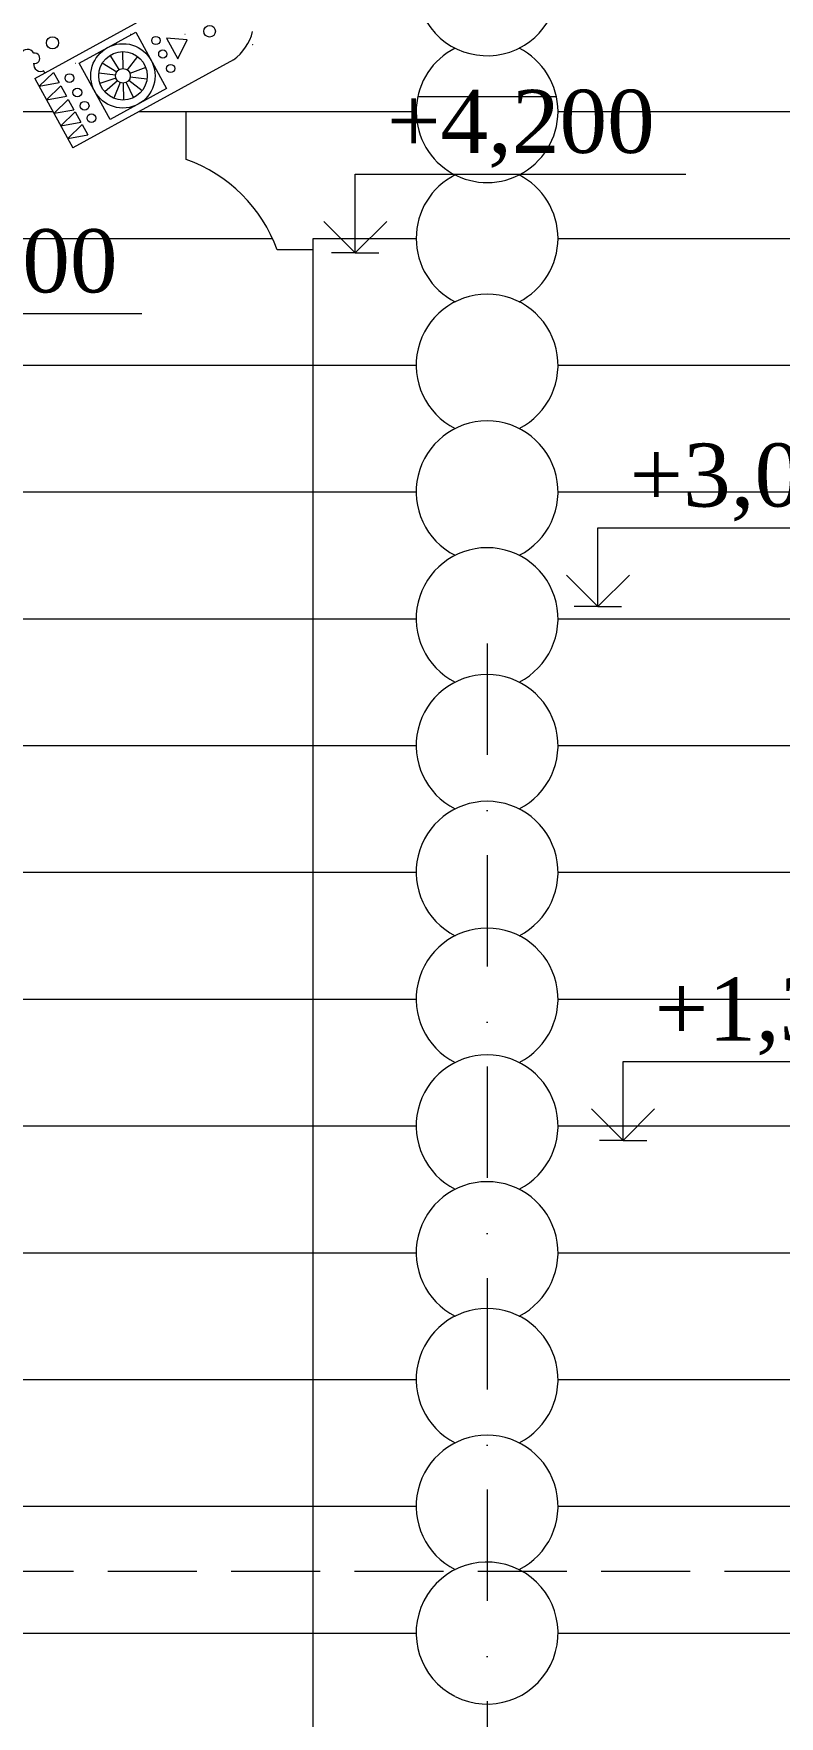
# Model space of a CAD drawing. Header units: millimetres. Extents: x 2399 to 111977, y 1313 to 59551.
# Drawn here: x 92001 to 94367, y 31285 to 36619 of the extents above; entities that cross this region are included whole.
import ezdxf

# ---------------------------------------------------------------- set-up
doc = ezdxf.new("R2010")
doc.units = ezdxf.units.MM
doc.linetypes.add('Невидимая', pattern=[391.222223, 282.222223, -109])
doc.linetypes.add('Штрихпунктирная', pattern=[670.277762, 352.777767, -176.388884, 0, -141.111112])
doc.layers.add('dim Level', color=7, linetype='Continuous', lineweight=13)
doc.layers.add('main line', color=7, linetype='Continuous', lineweight=13)
doc.layers.add('hatch1', color=7, linetype='Continuous', lineweight=20, true_color=0x6a6a6a)
doc.styles.add('СГЕНЕРИР_СТИЛЬ_1', font='georgia.ttf')

msp = doc.modelspace()

# ---------------------------------------------------------------- linework, layer by layer
at = {"layer": 'dim Level', "color": 7, "linetype": 'Continuous', "lineweight": 13}
for p, q in [((93021.8016, 35923.5437), (93021.8016, 36173.5437)), ((93021.8016, 36173.5437), (94070.1656, 36173.5437)), ((93021.8016, 35923.5437), (92921.8016, 36023.5437)), ((93121.8016, 36023.5437), (93021.8016, 35923.5437)), ((93021.8016, 35923.5437), (92946.8016, 35923.5437)), ((93021.8016, 35923.5437), (93096.8016, 35923.5437)), ((91317.564, 35731.5009), (92344.596, 35731.5009)), ((93791.5169, 34802.6664), (93791.5169, 35052.6664)), ((93791.5169, 35052.6664), (94851.519, 35052.6664)), ((93791.5169, 34802.6664), (93691.5169, 34902.6664)), ((93891.5169, 34902.6664), (93791.5169, 34802.6664)), ((93791.5169, 34802.6664), (93716.5169, 34802.6664)), ((93791.5169, 34802.6664), (93866.5169, 34802.6664)), ((93871.3331, 33110.3535), (93871.3331, 33360.3535)), ((93871.3331, 33360.3535), (94877.0311, 33360.3535)), ((93871.3331, 33110.3535), (93771.3331, 33210.3535)), ((93971.3331, 33210.3535), (93871.3331, 33110.3535)), ((93871.3331, 33110.3535), (93796.3331, 33110.3535)), ((93871.3331, 33110.3535), (93946.3331, 33110.3535))]:
    msp.add_line(p, q, dxfattribs=at)
at = {"layer": 'hatch1', "color": 251, "linetype": 'Continuous', "lineweight": 20, "true_color": 0x6a6a6a}
for p, q in [((92005.294, 36476.4309), (92482.3881, 36738.3876)), ((92146.425, 36525.3121), (92325.5153, 36623.4413)), ((92325.1726, 36623.2535), (92423.1756, 36444.3936)), ((92423.0275, 36604.2913), (92458.7796, 36539.1771)), ((92488.7633, 36599.2231), (92423.0275, 36604.2913)), ((92458.7796, 36539.1771), (92488.7633, 36599.2231)), ((92272.5634, 36504.7198), (92244.4629, 36550.2704)), ((92283.4182, 36561.7003), (92284.3838, 36508.1881)), ((92330.5198, 36546.6333), (92298.6762, 36503.6162)), ((92064.2784, 36495.94), (92019.0243, 36451.9368)), ((92064.2784, 36495.94), (92082.1535, 36463.3847)), ((92244.0852, 36346.2644), (92146.0823, 36525.1244)), ((92261.5873, 36487.0083), (92208.4928, 36493.8355)), ((92264.8682, 36496.9653), (92219.103, 36524.7148)), ((92357.0561, 36511.0195), (92306.7283, 36492.8097)), ((92360.9, 36474.2382), (92307.8055, 36481.0653)), ((92005.294, 36476.4309), (92126.1712, 36256.2808)), ((92019.0243, 36451.9368), (92082.1535, 36463.3847)), ((92087.8157, 36453.0723), (92042.5616, 36409.0691)), ((92087.8157, 36453.0723), (92105.6907, 36420.517)), ((92262.6387, 36477.6482), (92211.7555, 36461.0535)), ((92267.3452, 36469.4255), (92227.2661, 36433.9551)), ((92423.1861, 36444.3993), (92244.0958, 36346.2702)), ((92276.0535, 36463.267), (92255.9651, 36413.6591)), ((92285.2251, 36461.5662), (92286.1907, 36408.054)), ((92294.8731, 36463.8486), (92317.9864, 36415.5758)), ((92303.4265, 36470.8486), (92346.1748, 36438.6451)), ((92042.5616, 36409.0691), (92105.6907, 36420.517)), ((92111.3529, 36410.2046), (92066.0988, 36366.2014)), ((92066.0988, 36366.2014), (92129.228, 36377.6493)), ((92111.3529, 36410.2046), (92129.228, 36377.6493)), ((92133.213, 36370.3915), (92087.9589, 36326.3883)), ((92087.9589, 36326.3883), (92151.088, 36337.8361)), ((92155.0731, 36330.5783), (92109.819, 36286.5751)), ((92133.213, 36370.3915), (92151.088, 36337.8361)), ((92155.0731, 36330.5783), (92172.9481, 36298.023)), ((92109.819, 36286.5751), (92172.9481, 36298.023))]:
    msp.add_line(p, q, dxfattribs=at)
for centre, radius in [((92284.8045, 36484.8771), 101.9943), ((92284.8045, 36484.8771), 76.8357), ((92411.1624, 36553.8799), 13.0643), ((92115.002, 36477.7377), 13.9829), ((92284.8045, 36484.8771), 23.3148), ((92435.9109, 36508.1591), 13.0643), ((92140.0184, 36432.176), 13.9829), ((92163.1208, 36390.1003), 13.9829), ((92184.7456, 36350.7157), 13.9829)]:
    msp.add_circle(centre, radius, dxfattribs=at)
at = {"layer": 'main line', "color": 7, "linetype": 'Continuous', "lineweight": 13}
for p, q in [((92005.294, 36476.4309), (92482.3881, 36738.3876)), ((92635.4469, 36535.9074), (92126.1712, 36256.2808)), ((93660.1523, 36417.9923), (93219.7909, 36417.9923)), ((89664.9716, 36371.6731), (92062.8131, 36371.6731)), ((92336.3318, 36371.6731), (93214.9716, 36371.6731)), ((92485.5858, 36219.9741), (92485.5858, 36371.6731)), ((93664.9716, 36371.6731), (98214.9716, 36371.6731)), ((89664.9716, 35969.8175), (92759.146, 35969.8175)), ((92888.0883, 35969.8175), (93214.9716, 35969.8175)), ((92888.0883, 31147.3016), (92888.0883, 35969.8175)), ((93664.9716, 35969.8175), (98214.9716, 35969.8175)), ((92888.3751, 35933.1391), (92774.3441, 35933.1391)), ((89664.9716, 35567.962), (93214.9716, 35567.962)), ((93664.9716, 35567.962), (95614.5102, 35567.962)), ((91484.7383, 35166.1065), (93214.9716, 35166.1065)), ((93664.9716, 35166.1065), (95383.5372, 35166.1065)), ((91832.2755, 34764.2509), (93214.9716, 34764.2509)), ((93664.9716, 34764.2509), (94477.1753, 34764.2509)), ((91789.2127, 34362.3954), (93214.9716, 34362.3954)), ((93664.9716, 34362.3954), (94615.517, 34362.3954)), ((91789.2127, 33960.5398), (93214.9716, 33960.5398)), ((93664.9716, 33960.5398), (94615.517, 33960.5398)), ((91789.2127, 33558.6843), (93214.9716, 33558.6843)), ((93664.9716, 33558.6843), (94615.517, 33558.6843)), ((91848.9066, 33156.8287), (93214.9716, 33156.8287)), ((93664.9716, 33156.8287), (94573.0703, 33156.8287)), ((91793.8175, 32754.9732), (93214.9716, 32754.9732)), ((93664.9716, 32754.9732), (97417.5252, 32754.9732)), ((89664.9716, 32353.1177), (93214.9716, 32353.1177)), ((93664.9716, 32353.1177), (98214.9716, 32353.1177)), ((89664.9716, 31951.2621), (93214.9716, 31951.2621)), ((93664.9716, 31951.2621), (98214.9716, 31951.2621)), ((89664.9716, 31549.4066), (93214.9716, 31549.4066)), ((93664.9716, 31549.4066), (98214.9716, 31549.4066))]:
    msp.add_line(p, q, dxfattribs=at)
at = {"layer": 'main line', "color": 7, "linetype": 'Штрихпунктирная', "lineweight": 13}
msp.add_line((93439.9716, 34685.5026), (93439.9716, 28033.4466), dxfattribs=at)
at = {"layer": 'main line', "color": 7, "linetype": 'Невидимая', "lineweight": 13}
msp.add_line((84803.9832, 31745.4206), (111820.92, 31745.4206), dxfattribs=at)
at = {"layer": 'main line', "color": 7, "linetype": 'Continuous', "lineweight": 13, "flags": 128}
for points in [[(92309.1261, 36615.6712, -0.017938026), (92307.9547, 36615.4274)], [(92309.1261, 36615.6712, -0.017938026), (92307.9547, 36615.4274)], [(92309.1261, 36615.6712, -0.017938026), (92307.9547, 36615.4274)], [(92309.1261, 36615.6712, -0.017938026), (92307.9547, 36615.4274)], [(92309.1261, 36615.6712, -0.017938026), (92307.9547, 36615.4274)], [(92309.1261, 36615.6712, -0.017938026), (92307.9547, 36615.4274)], [(92309.1261, 36615.6712, -0.017938026), (92307.9547, 36615.4274)], [(92309.1261, 36615.6712, -0.017938026), (92307.9547, 36615.4274)], [(92309.1261, 36615.6712, -0.017938026), (92307.9547, 36615.4274)], [(92309.1261, 36615.6712, -0.017938026), (92307.9547, 36615.4274)], [(92309.1261, 36615.6712, -0.017938026), (92307.9547, 36615.4274)], [(92309.1261, 36615.6712, -0.017938026), (92307.9547, 36615.4274)], [(92482.5381, 36615.6712, -0.017938026), (92481.3667, 36615.4274)], [(92482.5381, 36615.6712, -0.017938026), (92481.3667, 36615.4274)], [(92482.5381, 36615.6712, -0.017938026), (92481.3667, 36615.4274)], [(92482.5381, 36615.6712, -0.017938026), (92481.3667, 36615.4274)], [(92482.5381, 36615.6712, -0.017938026), (92481.3667, 36615.4274)], [(92482.5381, 36615.6712, -0.017938026), (92481.3667, 36615.4274)], [(92482.5381, 36615.6712, -0.017938026), (92481.3667, 36615.4274)], [(92482.5381, 36615.6712, -0.017938026), (92481.3667, 36615.4274)], [(92482.5381, 36615.6712, -0.017938026), (92481.3667, 36615.4274)], [(92482.5381, 36615.6712, -0.017938026), (92481.3667, 36615.4274)], [(92482.5381, 36615.6712, -0.017938026), (92481.3667, 36615.4274)], [(92482.5381, 36615.6712, -0.017938026), (92481.3667, 36615.4274)], [(92000.4033, 36524.2389, 1.219803903), (92001.8337, 36556.9208, 0.63216014), (91960.8697, 36554.9226, 1.067465283), (91961.1044, 36524.2389, -0.60309642), (91927.7127, 36501.4727)], [(92000.4033, 36524.2389, 1.219803903), (92001.8337, 36556.9208, 0.63216014), (91960.8697, 36554.9226, 1.067465283), (91961.1044, 36524.2389, -0.60309642), (91927.7127, 36501.4727)], [(92000.4033, 36524.2389, 1.219803903), (92001.8337, 36556.9208, 0.63216014), (91960.8697, 36554.9226, 1.067465283), (91961.1044, 36524.2389, -0.60309642), (91927.7127, 36501.4727)], [(92000.4033, 36524.2389, 1.219803903), (92001.8337, 36556.9208, 0.63216014), (91960.8697, 36554.9226, 1.067465283), (91961.1044, 36524.2389, -0.60309642), (91927.7127, 36501.4727)], [(92000.4033, 36524.2389, 1.219803903), (92001.8337, 36556.9208, 0.63216014), (91960.8697, 36554.9226, 1.067465283), (91961.1044, 36524.2389, -0.60309642), (91927.7127, 36501.4727)], [(92000.4033, 36524.2389, 1.219803903), (92001.8337, 36556.9208, 0.63216014), (91960.8697, 36554.9226, 1.067465283), (91961.1044, 36524.2389, -0.60309642), (91927.7127, 36501.4727)], [(92695.3103, 36584.0349, 0.017938026), (92695.2182, 36582.842)], [(92695.3103, 36584.0349, 0.017938026), (92695.2182, 36582.842)], [(92695.3103, 36584.0349, 0.017938026), (92695.2182, 36582.842)], [(92695.3103, 36584.0349, 0.017938026), (92695.2182, 36582.842)], [(92695.3103, 36584.0349, 0.017938026), (92695.2182, 36582.842)], [(92695.3103, 36584.0349, 0.017938026), (92695.2182, 36582.842)], [(92001.601, 36524.2389, 0.60309642), (92034.9927, 36501.4727)], [(92001.601, 36524.2389, 0.60309642), (92034.9927, 36501.4727)], [(92001.601, 36524.2389, 0.60309642), (92034.9927, 36501.4727)], [(92001.601, 36524.2389, 0.60309642), (92034.9927, 36501.4727)], [(92001.601, 36524.2389, 0.60309642), (92034.9927, 36501.4727)], [(92001.601, 36524.2389, 0.60309642), (92034.9927, 36501.4727)], [(92032.8783, 36500.4878, 0.055825999), (92036.7159, 36493.6836)], [(92032.8783, 36500.4878, 0.055825999), (92036.7159, 36493.6836)], [(92032.8783, 36500.4878, 0.055825999), (92036.7159, 36493.6836)], [(92032.8783, 36500.4878, 0.055825999), (92036.7159, 36493.6836)], [(92032.8783, 36500.4878, 0.055825999), (92036.7159, 36493.6836)], [(92032.8783, 36500.4878, 0.055825999), (92036.7159, 36493.6836)], [(92135.7141, 36524.2389, -0.017938026), (92134.5428, 36523.9951)], [(92135.7141, 36524.2389, -0.017938026), (92134.5428, 36523.9951)], [(92135.7141, 36524.2389, -0.017938026), (92134.5428, 36523.9951)], [(92135.7141, 36524.2389, -0.017938026), (92134.5428, 36523.9951)], [(92135.7141, 36524.2389, -0.017938026), (92134.5428, 36523.9951)], [(92135.7141, 36524.2389, -0.017938026), (92134.5428, 36523.9951)], [(92135.7141, 36524.2389, -0.017938026), (92134.5428, 36523.9951)], [(92135.7141, 36524.2389, -0.017938026), (92134.5428, 36523.9951)], [(92135.7141, 36524.2389, -0.017938026), (92134.5428, 36523.9951)], [(92135.7141, 36524.2389, -0.017938026), (92134.5428, 36523.9951)], [(92135.7141, 36524.2389, -0.017938026), (92134.5428, 36523.9951)], [(92135.7141, 36524.2389, -0.017938026), (92134.5428, 36523.9951)]]:
    msp.add_lwpolyline(points, format="xyb", dxfattribs=at)
at = {"layer": 'main line', "color": 7, "linetype": 'Continuous', "lineweight": 13}
for centre, radius in [((92559.7816, 36626.0449), 18.3294), ((92061.3899, 36589.3516), 19.1338), ((92061.3899, 36589.3516), 19.1338), ((92061.3899, 36589.3516), 19.1338), ((92061.3899, 36589.3516), 19.1338), ((92061.3899, 36589.3516), 19.1338), ((92061.3899, 36589.3516), 19.1338), ((92389.3175, 36596.8362), 13.0643)]:
    msp.add_circle(centre, radius, dxfattribs=at)
for centre, radius, start, end in [((93439.9716, 36773.5286), 225, 123.3272966, 300.1181231), ((93439.9716, 36773.5286), 225, 296.7457516, 97.9081717), ((92541.0733, 36665.4611), 160.2827, 306.0715143, 345.4385261), ((93439.9716, 36371.6731), 225, 116.7457516, 296.7457516), ((93439.9716, 36371.6731), 225, 296.7457516, 63.2542484), ((92323.1251, 35767.6593), 480.6061, 20.1399864, 70.2429212), ((93439.9716, 35969.8175), 225, 116.7457516, 243.2542484), ((93439.9716, 35969.8175), 225, 296.7457516, 63.2542484), ((93439.9716, 35567.962), 225, 296.7457516, 243.2542484), ((93439.9716, 35166.1065), 225, 296.7457516, 243.2542484), ((93439.9716, 34764.2509), 225, 296.7457516, 243.2542484), ((93439.9716, 34362.3954), 225, 296.7457516, 243.2542484), ((93439.9716, 33960.5398), 225, 296.7457516, 243.2542484), ((93439.9716, 33558.6843), 225, 296.7457516, 243.2542484), ((93439.9716, 33156.8287), 225, 296.7457516, 243.2542484), ((93439.9716, 32754.9732), 225, 296.7457516, 243.2542484), ((93439.9716, 32353.1177), 225, 296.7457516, 243.2542484), ((93439.9716, 31951.2621), 225, 296.7457516, 243.2542484), ((93439.9716, 31549.4066), 225, 243.2542484, 242.9560144)]:
    msp.add_arc(centre, radius, start, end, dxfattribs=at)

# ---------------------------------------------------------------- texts
at = {"layer": 'dim Level', "color": 7, "lineweight": 13, "char_height": 200, "attachment_point": 7, "style": 'СГЕНЕРИР_СТИЛЬ_1'}
for s, insert in [('\\A1;+4,200', (93121.8016, 36193.5437)), ('\\A1;+3,700', (91417.564, 35751.5009)), ('\\A1;+3,000', (93891.517, 35072.6664)), ('\\A1;+1,300', (93971.3331, 33380.3535))]:
    msp.add_mtext(s, dxfattribs=dict(at, insert=insert))

doc.saveas('drawing.dxf')
